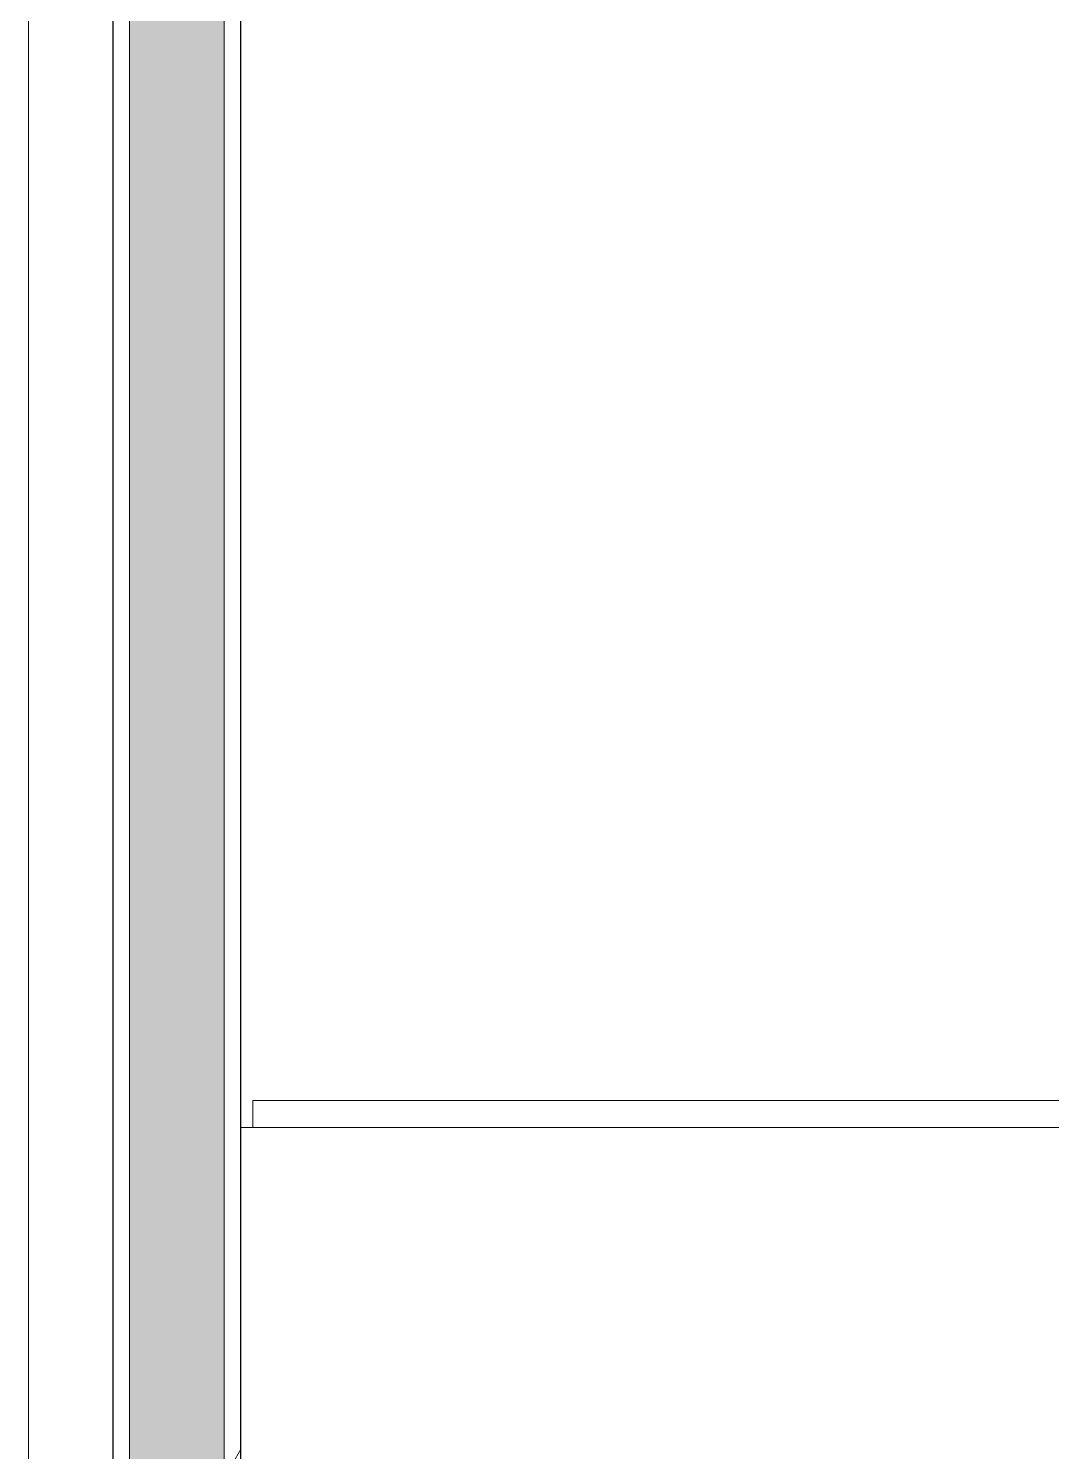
# Model space of a CAD drawing. Header units: inches. Extents: x 25369 to 33161, y -23509 to -20274.
# Drawn here: x 31229 to 31266.9, y -22750.8 to -22698 of the extents above; entities that cross this region are included whole.
import ezdxf

# ---------------------------------------------------------------- set-up
doc = ezdxf.new("R2010")
doc.units = ezdxf.units.IN
doc.header["$MEASUREMENT"] = 0
for name, color, linetype, lineweight in [('A-AREA', 32, 'Continuous', 9), ('A-FLOR', 192, 'Continuous', 9), ('A-WALL', 113, 'Continuous', 9), ('A-WALL-PATT', 111, 'Continuous', 25), ('I-WALL', 2, 'Continuous', 9)]:
    doc.layers.add(name, color=color, linetype=linetype, lineweight=lineweight)
pattern_1 = [(0, (5929.126, 0), (61.44, 15.36), [2.534, -43.546, 2.534, -43.546, -245.76]), (0, (5929.126, 0), (61.44, 15.36), [-92.16, 2.534, -89.626, 2.534, -43.546, -107.52]), (0, (5929.126, 0), (61.44, 15.36), [-230.4, 2.534, -28.186, 2.534, -74.266]), (120, (5952.166, 7.68), (-44.02215, 45.528601), [2.534, -43.546, 2.534, -43.546, -245.76]), (120, (5952.166, 7.68), (-44.02215, 45.528601), [-92.16, 2.534, -89.626, 2.534, -43.546, -107.52]), (120, (5952.166, 7.68), (-44.02215, 45.528601), [-230.4, 2.534, -28.186, 2.534, -74.266]), (240, (5959.846, 38.4), (-17.41785, -60.888601), [2.534, -43.546, 2.534, -43.546, -245.76]), (240, (5959.846, 38.4), (-17.41785, -60.888601), [-92.16, 2.534, -89.626, 2.534, -43.546, -107.52]), (240, (5959.846, 38.4), (-17.41785, -60.888601), [-230.4, 2.534, -28.186, 2.534, -74.266])]

# ---------------------------------------------------------------- blocks, each defined once
blk = doc.blocks.new('Locker Rooms and Restrooms_rvt-2-Overall Floor Plan')
at = {"layer": 'A-FLOR', "color": 7}
for p, q in [((25501.078, -22737.803), (25308.203, -22737.803)), ((25308.203, -22737.803), (25308.203, -22738.803)), ((25308.203, -22738.803), (25307.765, -22738.803)), ((25307.765, -22738.803), (25308.203, -22738.803)), ((25308.203, -22738.803), (25501.078, -22738.803))]:
    blk.add_line(p, q, dxfattribs=at)

msp = doc.modelspace()

# ---------------------------------------------------------------- hatches: boundary and pattern name
at = {"layer": 'A-WALL-PATT', "lineweight": 9}
h = msp.add_hatch(dxfattribs=at)
h.set_pattern_fill('FP_15', color=256, style=0, pattern_type=2)
h.set_pattern_definition(pattern_1)
h.paths.add_polyline_path([(31232.142, -22787.303), (31232.767, -22787.303), (31232.767, -22561.053), (31232.142, -22561.053), (31232.142, -22786.553)], flags=0)
h.paths.add_polyline_path([(31232.142, -22557.553), (31232.767, -22557.553), (31232.767, -22369.553), (31232.142, -22369.553), (31232.142, -22556.928)], flags=0)
h = msp.add_hatch(dxfattribs=at)
h.set_pattern_fill('FP_15', color=256, style=0, pattern_type=2)
h.set_pattern_definition(pattern_1)
h.paths.add_polyline_path([(31236.892, -22787.303), (31236.865, -22768.759), (31236.267, -22768.759), (31236.267, -22787.303)], flags=0)
h.paths.add_polyline_path([(31236.864, -22767.959), (31236.892, -22767.959), (31236.892, -22369.553), (31236.267, -22369.553), (31236.267, -22767.959)], flags=0)
at = {"layer": 'I-WALL', "lineweight": 5}
msp.add_hatch(color=256, dxfattribs=at).paths.add_polyline_path([(31236.267, -22787.303), (31236.267, -22768.759), (31235.204, -22768.759), (31235.204, -22767.959), (31236.267, -22767.959), (31236.267, -22369.553), (31232.767, -22369.553), (31232.767, -22787.303)], flags=0)

# ---------------------------------------------------------------- linework, layer by layer
at = {"layer": 'A-AREA'}
msp.add_line((31229.017, -22561.678), (31229.017, -22786.553), dxfattribs=at)
at = {"layer": 'A-WALL'}
for p, q in [((31236.267, -22369.553), (31236.267, -22767.959)), ((31232.767, -22561.053), (31232.767, -22787.303))]:
    msp.add_line(p, q, dxfattribs=at)
at = {"layer": 'I-WALL', "lineweight": 25}
for p, q in [((31236.892, -22767.959), (31236.892, -22370.303)), ((31232.142, -22561.678), (31232.142, -22786.553))]:
    msp.add_line(p, q, dxfattribs=at)

# ---------------------------------------------------------------- block references
at = {"lineweight": 5}
msp.add_blockref('Locker Rooms and Restrooms_rvt-2-Overall Floor Plan', (5929.126, 0), dxfattribs=at)

doc.saveas('drawing.dxf')
